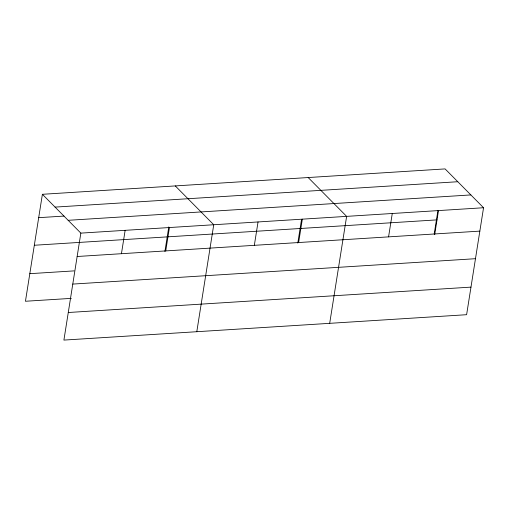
<?xml version="1.0" encoding="UTF-8"?>
<svg xmlns="http://www.w3.org/2000/svg" width="509" height="509" viewBox="0 0 509 509"><rect width="100%" height="100%" fill="white"/><g stroke="black" fill="none" stroke-linecap="round" stroke-linejoin="round"><path stroke-width="0.76" d="M42.393 194.298L80.848 233.122L63.905 340.088L466.607 314.702L483.55 207.742L445.095 168.912L42.393 194.298L25.45 301.258L71.33 298.369M121.441 253.711L125.144 230.329M164.903 251.478L168.791 226.919M165.737 250.918L169.44 227.536M196.798 331.709L213.742 224.749L175.281 185.919M254.335 245.332L258.038 221.956M297.79 243.098L301.563 219.309M298.63 242.538L302.333 219.163M329.692 323.336L346.629 216.37L308.174 177.546M388.571 236.87L392.274 213.494M434.209 233.994L437.912 210.618M434.711 234.471L438.478 210.681M55.08 207.106L457.782 181.726M38.69 217.674L64 216.077M68.155 220.308L470.857 194.928M80.848 233.122L483.55 207.742M34.319 245.255L437.021 219.875M77.145 256.498L479.847 231.118M29.821 273.677L74.117 270.883M72.774 284.086L475.476 258.699M68.276 312.507L470.978 287.121"/></g></svg>
